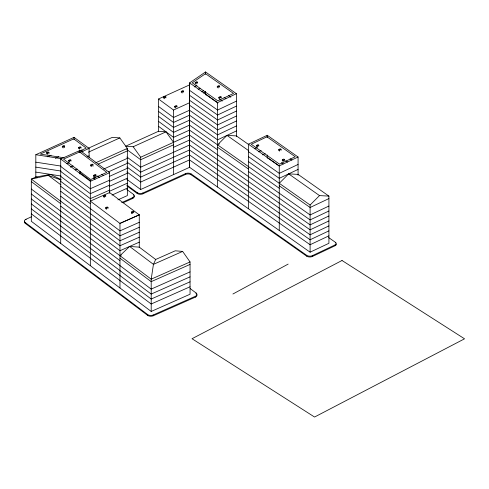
<?xml version="1.0" encoding="UTF-8"?>
<svg xmlns="http://www.w3.org/2000/svg" width="489" height="489" viewBox="0 0 489 489"><rect width="100%" height="100%" fill="white"/><g stroke="black" fill="none" stroke-linecap="round" stroke-linejoin="round"><path stroke-width="0.73" d="M155.679 259.476L153.436 264.36L151.199 279.17L151.199 311.45L190.05 294.225L190.05 261.945L182.642 251.413L175.233 250.808L155.679 259.476L139.267 247.141L129.616 246.45L119.97 255.692L121.351 255.081M248.724 144.591L236.389 135.899L226.982 135.386L217.574 144.805L219.585 143.852M279.262 183.289L288.669 173.87L298.076 174.384L328.92 196.107L328.92 243.284L310.105 252.19L189.591 167.311L189.591 82.885L217.574 102.592L217.574 187.012M310.105 252.19L310.105 205.013L319.513 195.594L328.92 196.107M189.524 167.342L189.524 82.922L205.539 71.962L236.389 93.692L236.389 136.504M189.579 90.331L217.574 110.043L236.389 101.137M194.494 86.969L196.945 85.294M189.579 95.294L217.574 115.007L236.389 106.107M198.173 89.42L200.019 88.161M189.579 100.263L217.574 119.976L236.389 111.07M201.859 91.865L203.699 90.606M189.579 102.727L173.54 110.043L158.497 98.986L189.946 84.719M203.699 93.087L205.539 91.81M189.579 105.227L217.574 124.939L236.389 116.034M189.524 110.233L217.574 129.909L236.389 121.003M189.524 115.196L217.574 134.872L236.389 125.966M189.524 120.166L217.574 139.836L236.389 130.936M189.524 125.129L279.262 188.253M189.524 130.098L217.574 149.768M189.524 135.062L310.105 219.909L328.92 211.003M189.524 140.031L310.105 224.879L328.92 215.973M189.524 144.995L310.105 229.842L328.92 220.936M189.524 149.958L310.105 234.806L328.92 225.906M189.524 154.927L310.105 239.775L328.92 230.869M189.524 159.891L310.105 244.738L328.92 235.839M46.632 153.784L46.632 152.684L48.063 151.853L48.924 152.354L48.924 154.004M46.632 152.684L47.494 153.179L48.924 152.354M62.305 147.464L62.305 146.364L63.735 145.533L64.597 146.034L64.597 147.684M62.305 146.364L63.16 146.859L64.597 146.034M163.577 98.265L163.577 97.158L165.007 96.333L165.869 96.828L165.869 97.928M163.577 97.158L164.438 97.653L165.869 96.828M78.643 148.687L78.643 147.58L80.074 146.755L80.936 147.25L80.936 148.356M78.643 147.58L79.499 148.075L80.936 147.25M195.233 83.607L195.233 82.5L196.664 81.675L197.525 82.17L197.525 83.271M181.278 92.525L181.278 91.419L182.715 90.593L183.571 91.088L183.571 92.195M195.233 82.5L196.089 82.996L197.525 82.17M181.278 91.419L182.14 91.914L183.571 91.088M68.631 161.566L68.631 160.465L70.061 159.634L70.923 160.135L70.923 161.236M68.631 160.465L69.493 160.96L70.923 160.135M174.659 107.482L174.659 106.382L176.095 105.551L176.957 106.052L176.957 107.152M174.659 106.382L175.52 106.877L176.957 106.052M217.275 87.519L217.275 86.419L218.705 85.593L219.567 86.088L219.567 87.189M217.275 86.419L218.131 86.914L219.567 86.088M90.685 166.071L90.685 164.964L92.121 164.139L92.977 164.634L92.977 166.291M90.685 164.964L91.547 165.459L92.977 164.634M218.858 98.417L218.858 97.311L220.288 96.486L221.15 96.981L221.15 98.087M218.858 97.311L219.72 97.812L221.15 96.981M93.668 176.969L93.668 175.313L95.104 174.487L95.966 174.983L95.966 176.089M93.668 175.313L94.53 175.808L95.966 174.983M94.53 177.464L95.966 176.639M103.417 197.012L103.417 195.906L104.848 195.08L105.71 195.576L105.71 196.682M103.417 195.906L104.279 196.407L105.71 195.576M105.679 208.846L105.679 207.739L107.115 206.914L107.977 207.409L107.977 208.516M105.679 207.739L106.541 208.241L107.977 207.409M131.462 213.675L131.462 212.018L132.892 211.193L133.754 211.688L133.754 212.794M131.462 212.018L132.317 212.519L133.754 211.688M256.462 146.59L256.462 145.49L257.892 144.665L258.754 145.16L258.754 146.26M256.462 145.49L257.318 145.985L258.754 145.16M278.754 150.685L278.754 149.585L280.185 148.754L281.047 149.255L281.047 150.355M278.754 149.585L279.61 150.08L281.047 149.255M282.306 160.973L282.306 159.872L283.736 159.041L284.598 159.542L284.598 160.643M282.306 159.872L283.168 160.368L284.598 159.542M232.911 294.005L288.162 264.091M217.574 102.592L236.389 93.692M248.418 208.742L248.418 144.182L267.232 135.276L298.076 157.006L298.076 175.19M254.463 148.772L257.153 147.495M258.498 151.828L261.187 150.557M262.526 154.885L265.215 153.613M248.418 144.182L279.262 165.905L298.076 157.006M298.076 164.451L279.262 173.357L248.418 151.633M298.076 169.42L279.262 178.32L248.418 156.596M328.92 198.589L310.105 207.495L279.262 185.771M328.92 206.04L310.105 214.946L248.418 171.492M126.889 185.056L137.171 192.605A4.053 2.341 0 0 0 142.867 192.996L185.545 173.613A4.053 2.341 0 0 1 191.187 173.968L306.689 255.319A4.053 2.341 0 0 0 312.398 255.649L335.13 244.885A3.038 1.754 0 0 0 335.552 242.416L328.645 237.55M126.889 185.881L137.171 193.43A4.053 2.341 0 0 0 142.867 193.821L185.545 174.445A4.053 2.341 0 0 1 191.187 174.799L306.689 256.15A4.053 2.341 0 0 0 312.398 256.474L335.13 245.716A3.038 1.754 0 0 0 336.224 244.17M35.819 177.599L35.819 154.713L74.065 137.348L89.102 148.387L89.102 157.709M47.641 156.792L51.119 155.215M55.288 158.289L58.766 156.706M78.839 151.462L86.26 148.094L73.723 138.888L40.251 154.09L63.937 157.776M87.971 148.411L112.305 137.36L119.829 137.916L127.348 148.399L127.348 195.576L117.898 199.867M81.156 151.993L89.102 148.387M88.411 152.183L119.829 137.916M61.027 179.591L50.477 174.371L35.819 177.061L31.32 179.102L31.32 221.315L151.199 311.45M87.06 156.761L89.102 155.838M189.591 110.202L173.54 117.488L158.497 106.449M50.477 174.371L48.289 175.368L31.32 179.102L119.97 245.759L139.267 237.208M189.591 115.166L173.54 122.458L158.497 111.419M95.936 162.666L127.348 148.399M189.591 120.135L173.54 127.421L158.497 116.382M166.022 131.834L158.497 131.278L125.661 146.193L133.179 146.749L166.022 131.834L173.54 142.323M98.142 164.145L127.348 150.881M189.591 125.098L173.54 132.391L158.497 121.351M103.705 169.066L127.348 158.332M189.591 130.062L173.54 137.354L158.497 126.315M108.576 171.822L127.348 163.295M189.591 167.311L140.698 189.512L140.698 157.232L189.591 135.031M173.54 144.805L140.698 159.72L126.737 149.463M109.267 176.474L127.348 168.265M173.54 147.287L189.591 139.995M196.792 294.629A4.053 2.341 0 0 1 195.362 297.123L153.295 315.772A4.053 2.341 0 0 1 147.611 315.344L25.275 223.363L25.275 222.538A4.053 2.341 0 0 1 25.984 219.268L31.534 216.749M109.267 181.437L127.348 173.228M189.591 144.964L140.698 167.165L126.865 157.012M109.267 186.407L127.348 178.198M189.591 149.927L140.698 172.134L126.865 161.975M109.267 191.37L127.348 183.161M189.591 154.891L140.698 177.097L126.865 166.938M112.048 195.074L127.348 188.124M189.591 159.86L140.698 182.061L126.865 171.908M121.675 202.617L132.702 197.611A4.053 2.341 0 0 0 133.381 194.322L126.718 189.432M123.057 202.819L132.702 198.442A4.053 2.341 0 0 0 133.784 195.514M60.703 243.412L60.703 158.986L80 150.435L109.634 172.715L109.634 193.253M66.907 163.687L68.973 162.77M70.355 167.128L73.112 165.905M75.178 169.952L77.244 169.035M60.703 158.986L90.337 181.272L109.634 172.715M109.634 180.166L90.337 188.717L60.703 166.437M109.634 185.129L90.337 193.687L60.703 171.407M109.634 190.099L90.337 198.65L60.703 176.37M139.267 222.306L119.97 230.863L60.703 186.303M139.267 227.275L119.97 235.826L60.703 191.266M139.267 232.238L119.97 240.796L60.703 196.236M139.267 242.171L119.97 250.729L60.703 206.162M182.642 251.413L153.436 264.36L129.616 246.45M190.05 261.945L151.199 279.17L31.32 189.035M190.05 264.427L151.199 281.652L119.97 258.174M190.05 271.878L151.199 289.103L31.32 198.968M190.05 276.847L151.199 294.066L31.32 203.931M190.05 281.811L151.199 299.036L31.32 208.901M190.05 286.774L151.199 303.999L31.32 213.864M25.275 222.538L147.611 314.519A4.053 2.341 0 0 0 153.295 314.947L195.362 296.297A4.053 2.341 0 0 0 196.107 293.015L190.148 288.534M35.819 154.713L61.693 158.736M35.819 162.165L60.954 166.071M35.819 167.128L60.954 171.04M35.819 172.097L60.954 176.003M35.819 177.061L37.298 177.293M61.015 180.013L48.289 175.368L60.978 184.903M228.369 95.489L230.832 97.225M224.048 97.415L225.9 98.717M219.732 99.34L222.195 101.076M205.539 94.31L217.88 103.002M290.056 158.803L291.909 160.105M285.741 160.728L287.587 162.03M281.419 162.654L283.272 163.956M267.232 157.623L278.95 165.881M288.669 173.87L319.513 195.594M226.982 135.386L248.693 150.679M248.418 161.566L310.105 205.013M217.574 147.287L248.418 169.011M126.737 179.261L140.698 189.512M81.284 150.092L83.087 151.419M101.773 174.255L103.589 175.618M97.537 176.034L99.353 177.403M93.307 177.819L95.123 179.182M80 172.782L90.887 180.967M60.703 181.333L90.337 203.613M31.32 181.59L60.703 203.681M31.32 194.005L119.97 260.655M133.179 146.749L140.698 157.232M335.552 242.416L335.552 243.143M335.13 244.885L335.13 245.716M312.398 255.649L312.398 256.474M306.689 255.319L306.689 256.15M283.168 160.368L283.168 161.474M279.61 150.08L279.61 151.187M279.262 165.905L279.262 230.466M267.232 135.276L267.232 137.427M267.232 154.976L267.232 158.063M257.318 145.985L257.318 147.091M219.72 97.812L219.72 98.912M218.131 86.914L218.131 88.02M205.539 71.962L205.539 74.249M205.539 91.333L205.539 94.866M196.089 82.996L196.089 84.102M196.107 293.015L196.107 293.84M195.362 296.297L195.362 297.123M191.187 173.968L191.187 174.799M185.545 173.613L185.545 174.445M182.14 91.914L182.14 93.02M175.52 106.877L175.52 107.983M173.54 110.043L173.54 174.597M164.438 97.653L164.438 98.76M158.497 99.004L158.497 131.737M153.295 314.947L153.295 315.772M147.611 314.519L147.611 315.344M142.867 192.996L142.867 193.821M139.267 247.593L139.267 214.86L109.634 192.562L90.337 201.132L119.97 223.412L119.97 287.972M137.171 192.605L137.171 193.43M133.381 194.322L133.381 194.738M132.702 197.611L132.702 198.442M132.317 212.519L132.317 213.62M106.541 208.241L106.541 209.341M104.279 196.407L104.279 197.507M94.53 175.808L94.53 176.914M91.547 165.459L91.547 166.566M90.337 181.272L90.337 265.692M80 150.435L80 152.715M80 171.315L80 174.011M79.499 148.075L79.499 149.182M74.065 137.348L74.065 139.628M69.493 160.96L69.493 162.067M63.16 146.859L63.16 147.959M47.494 153.179L47.494 154.286M25.984 219.268L25.984 219.683M25.275 223.363A4.053 2.341 0 0 1 24.658 221.181M205.521 73.698L192.22 82.794L217.856 100.85L233.534 93.43L205.521 73.698M342.013 260.496L192.024 338.718L314.561 417.038L464.55 338.81L342.013 260.496M266.951 136.828L251.273 144.249L279.543 164.163L295.222 156.743L266.951 136.828M79.628 151.975L63.546 159.108L90.709 179.53L106.791 172.403L79.628 151.975M139.267 214.842L119.97 223.4L139.267 214.86"/></g></svg>
